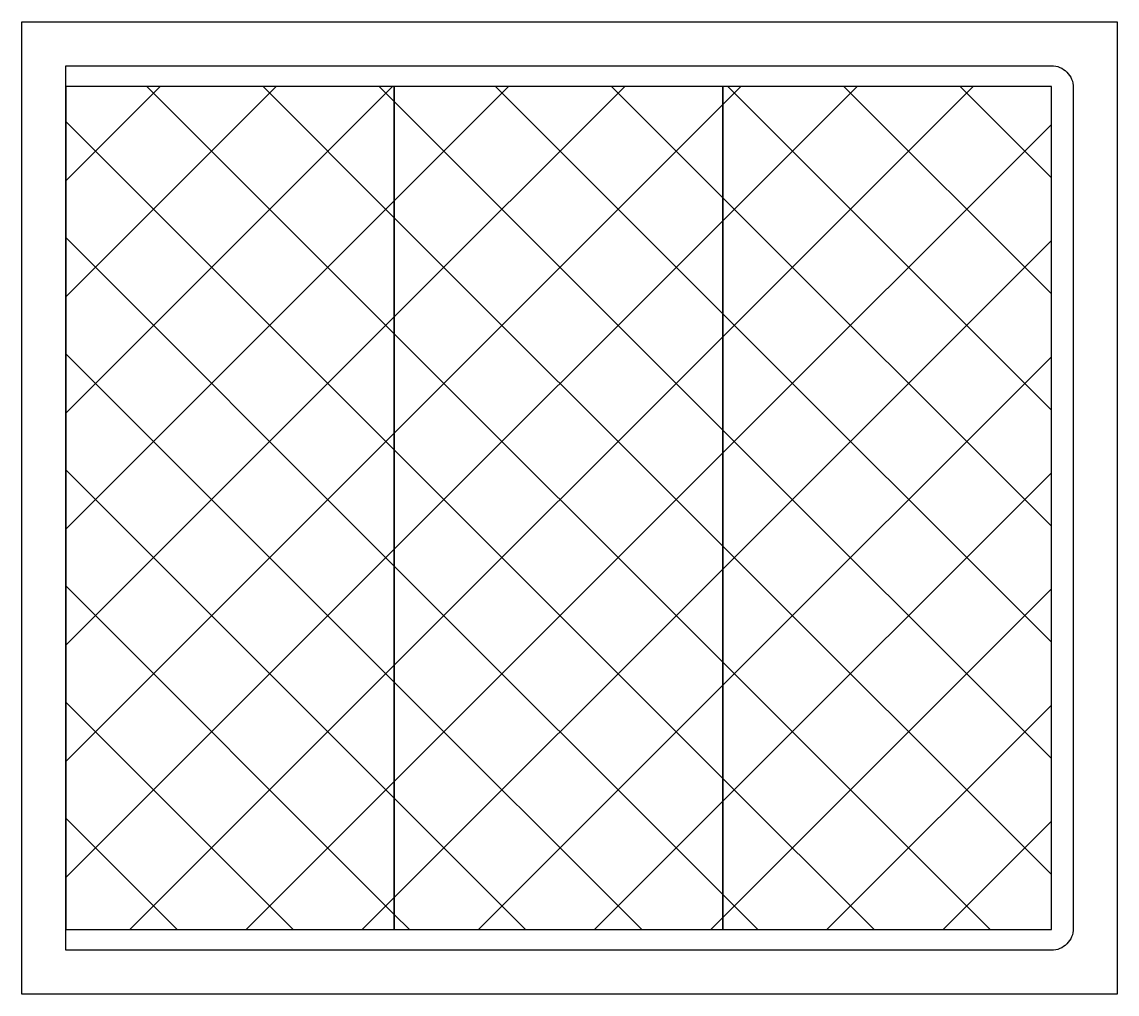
# Model space of a CAD drawing. Header units: millimetres. Extents: x 32 to 82, y -22.2 to 22.2.
import ezdxf

# ---------------------------------------------------------------- set-up
doc = ezdxf.new("R2010")
doc.units = ezdxf.units.MM

# ---------------------------------------------------------------- blocks, each defined once
blk = doc.blocks.new('*X1')
at = {"color": 0}
for p, q in [((34, 4.335), (48.915, 19.25)), ((34, 9.638), (43.612, 19.25)), ((34, 14.942), (38.308, 19.25)), ((37.706, 19.25), (49, 7.956)), ((43.009, 19.25), (49, 13.259)), ((48.312, 19.25), (49, 18.562)), ((49, 8.729), (59.521, 19.25)), ((49, 14.032), (54.218, 19.25)), ((53.616, 19.25), (64, 8.866)), ((58.919, 19.25), (64, 14.169)), ((64, 7.819), (75.431, 19.25)), ((64, 13.122), (70.128, 19.25)), ((64, 18.425), (64.825, 19.25)), ((64.222, 19.25), (79, 4.472)), ((69.526, 19.25), (79, 9.776)), ((74.829, 19.25), (79, 15.079)), ((49, 18.562), (64, 3.562)), ((49, 3.425), (64, 18.425)), ((34, 17.653), (49, 2.653)), ((64, 2.515), (79, 17.515)), ((34, -0.968), (49, 14.032)), ((64, 14.169), (79, -0.831)), ((49, 13.259), (64, -1.741)), ((49, -1.878), (64, 13.122)), ((34, 12.349), (49, -2.651)), ((64, -2.788), (79, 12.212)), ((34, -6.271), (49, 8.729)), ((64, 8.866), (79, -6.134)), ((49, 7.956), (64, -7.044)), ((49, -7.181), (64, 7.819)), ((34, 7.046), (49, -7.954)), ((64, -8.091), (79, 6.909)), ((64, 3.562), (79, -11.438)), ((34, -11.575), (49, 3.425)), ((49, 2.653), (64, -12.347)), ((49, -12.485), (64, 2.515)), ((34, 1.743), (49, -13.257)), ((64, -13.395), (79, 1.605)), ((34, -16.878), (49, -1.878)), ((64, -1.741), (79, -16.741)), ((49, -2.651), (64, -17.651)), ((49, -17.788), (64, -2.788)), ((34, -3.561), (49, -18.561)), ((64, -18.698), (79, -3.698)), ((36.931, -19.25), (49, -7.181)), ((64, -7.044), (76.206, -19.25)), ((49, -7.954), (60.296, -19.25)), ((52.841, -19.25), (64, -8.091)), ((34, -8.864), (44.386, -19.25)), ((68.751, -19.25), (79, -9.001)), ((42.235, -19.25), (49, -12.485)), ((64, -12.347), (70.903, -19.25)), ((49, -13.257), (54.993, -19.25)), ((58.145, -19.25), (64, -13.395)), ((34, -14.167), (39.083, -19.25)), ((74.054, -19.25), (79, -14.304)), ((47.538, -19.25), (49, -17.788)), ((64, -17.651), (65.599, -19.25)), ((49, -18.561), (49.689, -19.25)), ((63.448, -19.25), (64, -18.698))]:
    blk.add_line(p, q, dxfattribs=at)

msp = doc.modelspace()

# ---------------------------------------------------------------- linework, layer by layer
for points in [[(82, -22.2), (32, -22.2), (32, 22.2), (82, 22.2), (82, -22.2)], [(49, 19.25), (34, 19.25), (34, -19.25), (49, -19.25)], [(64, 19.25), (49, 19.25), (49, -19.25), (64, -19.25)], [(79, 19.25), (64, 19.25), (64, -19.25), (79, -19.25)]]:
    msp.add_lwpolyline(points, close=True)
msp.add_lwpolyline([(80, -19.2, -0.414214), (79, -20.2), (34, -20.2), (34, 20.2), (79, 20.2, -0.414214), (80, 19.2), (80, -19.2)], format="xyb", close=True)

# ---------------------------------------------------------------- block references
at = {"linetype": 'Continuous'}
msp.add_blockref('*X1', (0, 0), dxfattribs=at)

doc.saveas('drawing.dxf')
